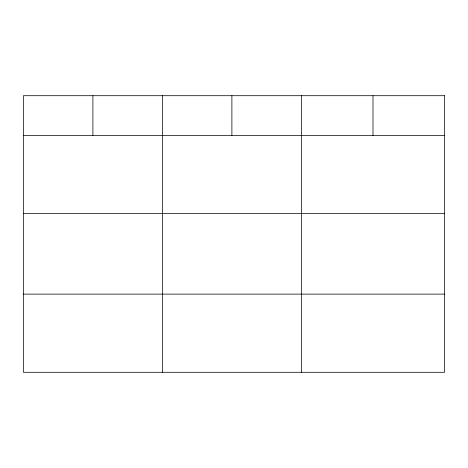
<?xml version="1.0" encoding="UTF-8"?>
<svg xmlns="http://www.w3.org/2000/svg" width="468" height="468" viewBox="0 0 468 468"><rect width="100%" height="100%" fill="white"/><g stroke="black" fill="none" stroke-linecap="round" stroke-linejoin="round"><path stroke-width="0.7" d="M23.4 135.41L444.6 135.41M23.4 213.583L444.6 213.583M23.4 294.12L444.6 294.12M372.996 95.706L372.996 135.41M301.392 95.706L301.392 372.294M231.894 95.706L231.894 135.41M162.396 95.706L162.396 372.294M92.898 95.706L92.898 135.41M444.6 95.706L23.4 95.706L23.4 372.294L444.6 372.294L444.6 95.706"/></g></svg>
